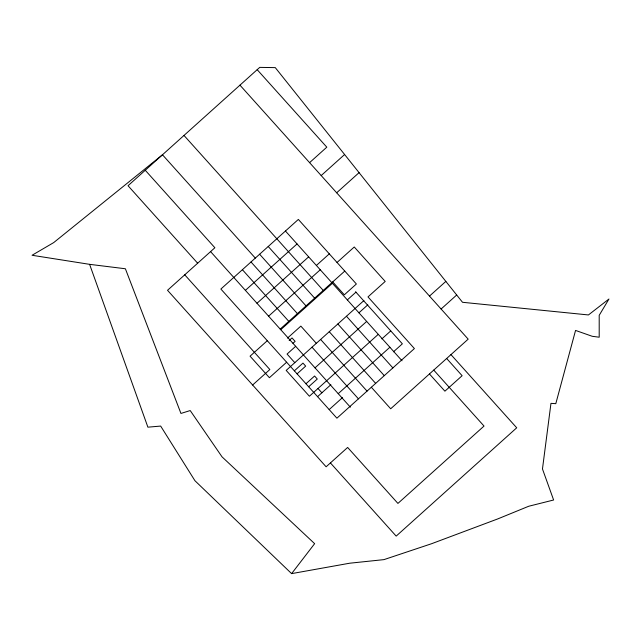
<?xml version="1.0" encoding="UTF-8"?>
<svg xmlns="http://www.w3.org/2000/svg" width="641" height="641" viewBox="0 0 641 641"><rect width="100%" height="100%" fill="white"/><g stroke="black" fill="none" stroke-linecap="round" stroke-linejoin="round"><path stroke-width="0.96" d="M89.604 264.34L147.895 427.17L160.667 426.073L194.936 480.71L291.607 573.623L314.635 543.664L222.042 456.857L190.209 410.552L180.946 413.445L125.388 268.763L89.604 264.34L32.05 255.27L53.692 242.602L162.477 154.785L255.31 258.099M309.587 162.646L326.806 147.174L257.185 69.685M321.189 175.562L344.61 154.513M336.661 192.781L359.072 172.645M245.391 290.357L297.047 243.941M256.993 303.273L308.65 256.857M316.39 265.462L329.298 253.86M268.595 316.181L320.252 269.765M337.038 262.465L354.257 246.993L385.201 281.439L367.982 296.911L414.398 348.568L336.91 418.188L220.873 289.043L298.353 219.422L356.38 283.995L344.321 294.82L332.719 281.912M267.289 340.708L250.07 356.18L269.404 377.701L286.623 362.229M280.197 329.097L344.77 271.079M280.742 329.698L332.399 283.282M287.488 338.111L300.853 326.109L316.325 343.328M289.155 340.507L292.024 337.927L295.116 341.373L292.969 343.304M252.626 385.001L269.845 369.528L184.744 274.821M295.669 346.316L287.064 354.056L294.796 362.662M347.334 299.9L355.939 292.168M363.888 300.589L286.19 370.402L309.395 396.234L378.278 334.338M294.363 370.835L302.969 363.102L305.677 366.115L297.071 373.855M358.936 312.816L367.814 304.836M315.011 367.846L366.668 321.429M305.965 383.751L314.579 376.019L317.287 379.031L308.674 386.763M317.567 396.667L330.876 384.712M381.884 338.881L390.754 330.908M429.494 296.094L445.856 281.399M338.224 393.67L389.88 347.254M329.178 409.583L342.478 397.628M393.486 351.797L402.356 343.824L355.579 291.759M441.104 309.01L456.696 294.996M291.607 573.623L349.682 563.215L383.951 559.625L431.465 543.76L497.688 518.938L528.737 506.246L553.624 500.004L542.47 468.972L550.964 403.349L555.803 403.678L575.554 330.427L592.22 336.285L599.199 337.214L599.199 315.332L608.95 299.018L588.446 314.947L462.514 302.288L275.277 67.626L259.749 67.377L128.032 185.73L197.66 263.219M239.958 85.157L468.178 339.145L390.69 408.774L371.347 387.244M450.96 354.617L516.718 427.803L396.178 536.108L330.419 462.922M446.657 358.487L462.129 375.706L444.91 391.178L429.438 373.959M433.741 370.089L484.027 426.057L397.925 503.417L347.638 447.45L326.117 466.792L167.525 290.293L214.879 247.746L145.251 170.258M285.445 231.024L402.027 360.771M183.999 135.443L323.248 290.421M346.46 316.245L392.877 367.91M268.226 246.497L314.643 298.153M337.847 323.985L384.263 375.642M259.613 254.229L306.029 305.893M329.242 331.718L375.658 383.382M251 261.969L297.416 313.625M320.628 339.458L367.045 391.114M242.394 269.701L288.811 321.365M312.015 347.19L358.439 398.854M210.577 251.609L350.371 407.187M318.008 388.494L321.878 392.797"/></g></svg>
